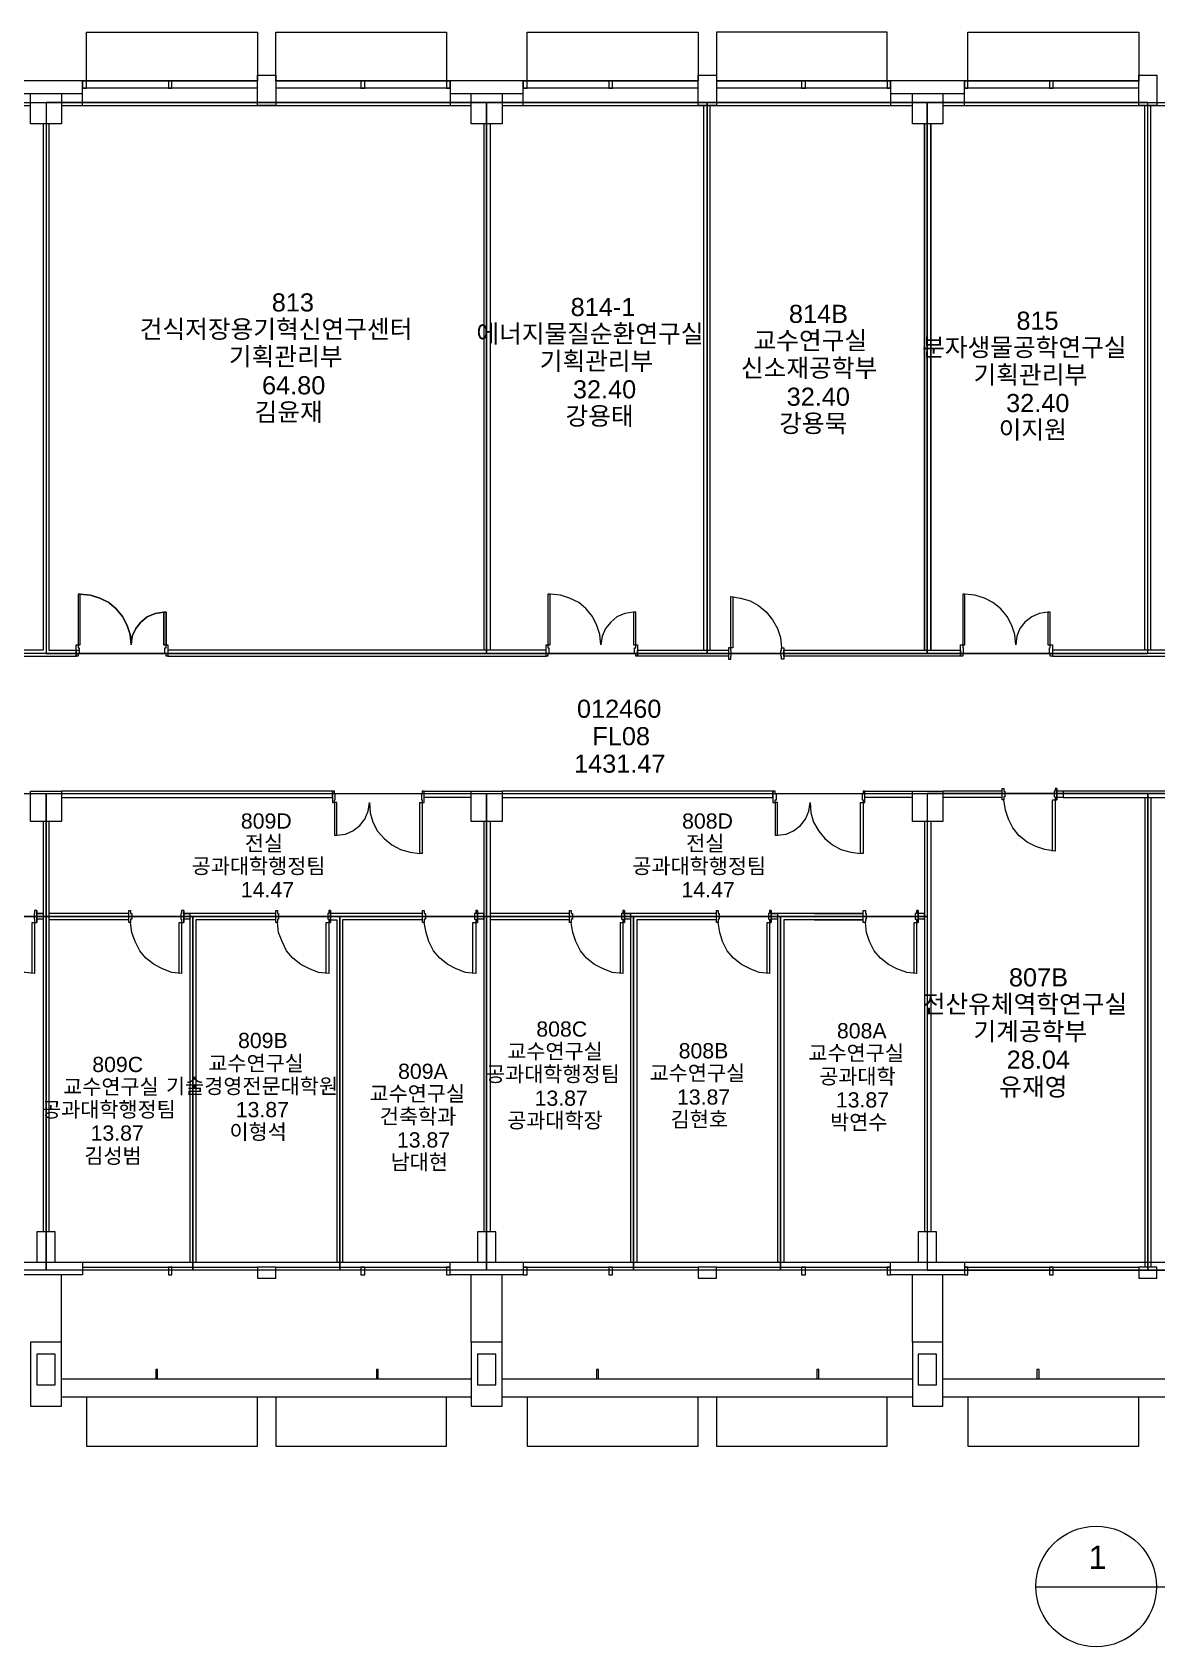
# Model space of a CAD drawing. Header units: millimetres. Extents: x -750 to 90969, y 12223 to 66109.
# Drawn here: x 25431 to 43804, y 12223 to 38604 of the extents above; entities that cross this region are included whole.
import ezdxf

# ---------------------------------------------------------------- set-up
doc = ezdxf.new("R2010")
doc.units = ezdxf.units.MM
doc.layers.add('PDF_문자', color=7, linetype='Continuous')
doc.layers.add('PDF_형상', color=7, linetype='Continuous')
doc.styles.add('PDF 맑은고딕', font='Arial.ttf')

msp = doc.modelspace()

# ---------------------------------------------------------------- linework, layer by layer
at = {"layer": 'PDF_형상', "lineweight": 5}
for points in [[(26318, 37811), (26318, 38604), (29110, 38604), (29110, 37811)], [(29409, 37811), (29409, 38604), (32201, 38604), (32201, 37811)], [(33518, 37811), (33518, 38604), (36310, 38604), (36310, 37811)], [(39401, 37811), (39401, 38604), (36609, 38604), (36609, 37811)], [(40718, 37811), (40718, 38604), (43510, 38604), (43510, 37811)], [(25907, 37409), (26253, 37409), (26253, 37811), (25057, 37811), (25057, 37409), (25403, 37409)], [(33107, 37409), (33453, 37409), (33453, 37811), (32257, 37811), (32257, 37409), (32603, 37409)], [(40307, 37409), (40662, 37409), (40662, 37811), (39457, 37811), (39457, 37409), (39812, 37409)], [(25057, 37605), (26253, 37605)], [(29110, 37689), (26253, 37689)], [(32257, 37689), (29409, 37689)], [(32257, 37605), (33453, 37605)], [(36310, 37689), (33453, 37689)], [(39457, 37689), (36609, 37689)], [(39457, 37605), (40662, 37605)], [(43510, 37689), (40662, 37689)], [(47264, 18377), (40055, 18377), (32855, 18377), (25655, 18377), (11050, 18377), (11050, 26165), (11050, 28509), (15205, 28509), (15205, 30508), (15205, 37456), (18250, 37456), (23853, 37456), (29260, 37456), (40055, 37456), (50860, 37456)], [(26253, 37409), (32257, 37409)], [(33453, 37409), (39457, 37409)], [(36404, 28509), (36404, 37409)], [(36506, 28509), (36506, 37409)], [(40662, 37409), (46657, 37409)], [(43613, 28509), (43613, 37409)], [(43706, 28509), (43706, 37409)], [(25608, 37110), (25608, 28509), (23302, 28509), (23302, 28407), (26150, 28407)], [(25702, 37110), (25702, 28509), (26197, 28509)], [(32808, 37110), (32808, 28509)], [(32911, 37110), (32911, 28509)], [(50860, 28453), (40055, 28453), (29260, 28453), (23853, 28453), (18250, 28453), (18250, 30508), (15205, 30508), (15205, 28509), (11050, 28509), (11050, 26165), (25655, 26165), (32855, 26165), (40055, 26165), (44556, 26165)], [(35255, 29126), (35255, 28593), (35292, 28593), (35292, 29126), (35255, 29126), (35115, 29107), (34984, 29051), (34882, 28967), (34797, 28864), (34741, 28734), (34723, 28593), (34704, 28762), (34657, 28911), (34583, 29060), (34480, 29182), (34359, 29285), (34209, 29359), (34060, 29406), (33892, 29425), (33854, 29425), (33854, 28593), (33892, 28593), (33892, 29425)], [(36880, 29387), (36880, 28547), (36843, 28547), (36843, 29387), (37001, 29359), (37160, 29313), (37300, 29238), (37422, 29135), (37524, 29004), (37608, 28864), (37655, 28715), (37674, 28547)], [(42025, 29126), (42025, 28593), (42063, 28593), (42063, 29126), (42025, 29126), (41885, 29107), (41764, 29051), (41652, 28967), (41568, 28864), (41521, 28734), (41503, 28593), (41484, 28762), (41437, 28911), (41362, 29060), (41260, 29182), (41129, 29285), (40989, 29359), (40830, 29406), (40671, 29425), (40634, 29425), (40634, 28593), (40671, 28593), (40671, 29425)], [(27644, 28509), (27644, 28407)], [(25907, 26100), (30334, 26100), (30334, 26203), (30334, 26016), (30371, 26016), (30371, 26063), (30380, 26063), (30380, 26156), (30371, 26156), (30371, 26203), (30334, 26203), (25907, 26203)], [(32603, 26100), (31837, 26100), (31837, 26203), (32603, 26203)], [(33107, 26100), (37534, 26100), (37534, 26203), (37534, 26016), (37571, 26016), (37571, 26063), (37590, 26063), (37590, 26156), (37571, 26156), (37571, 26203), (37534, 26203), (33107, 26203)], [(39812, 26100), (39037, 26100), (39037, 26203), (39812, 26203)], [(41278, 26203), (40307, 26203)], [(41278, 26147), (41278, 26249)], [(42175, 26147), (42175, 26249), (42175, 26156), (42175, 26063)], [(42278, 26100), (44743, 26100), (44743, 26203), (44743, 26016), (44771, 26016), (44771, 26063), (44790, 26063), (44790, 26156), (44771, 26156), (44771, 26203), (44743, 26203), (42278, 26203), (42278, 26100), (42175, 26100)], [(42278, 26203), (42175, 26203)], [(30408, 25484), (30408, 26016), (30371, 26016), (30371, 25484), (30408, 25484), (30548, 25502), (30670, 25558), (30782, 25642), (30866, 25745), (30922, 25876), (30941, 26016), (30950, 25848), (30997, 25699), (31071, 25549), (31183, 25428), (31305, 25325), (31445, 25250), (31604, 25204), (31762, 25185), (31762, 26016), (31800, 26016), (31800, 25185), (31762, 25185)], [(37608, 25484), (37608, 26016), (37571, 26016), (37571, 25484), (37608, 25484), (37748, 25502), (37870, 25558), (37982, 25642), (38066, 25745), (38122, 25876), (38141, 26016), (38150, 25848), (38197, 25699), (38281, 25549), (38383, 25428), (38505, 25325), (38645, 25250), (38804, 25204), (38962, 25185), (38962, 26016), (39009, 26016), (39009, 25185), (38962, 25185)], [(41278, 26100), (40307, 26100)], [(42100, 25222), (42100, 26063), (42147, 26063), (42147, 25222), (41979, 25250), (41829, 25297), (41689, 25372), (41559, 25474), (41456, 25605), (41381, 25745), (41334, 25895), (41306, 26063)], [(43613, 26100), (43613, 18424)], [(43706, 26100), (43706, 18424)], [(25608, 25708), (25608, 19003)], [(25702, 25708), (25702, 19003)], [(32808, 25708), (32808, 19003)], [(32911, 25708), (32911, 19003)], [(40008, 25708), (40008, 19003)], [(40111, 25708), (40111, 19003)], [(25431, 23224), (25431, 24055), (25468, 24055), (25468, 23224), (25310, 23242), (25160, 23299), (25020, 23373), (24889, 23476), (24787, 23597), (24712, 23747), (24656, 23896), (24637, 24055)], [(25506, 24251), (25506, 24158), (25506, 24055), (25506, 24158), (25506, 24055), (25506, 24158), (25506, 24251), (25506, 24148)], [(25608, 24111), (25506, 24111)], [(27009, 24204), (25702, 24204)], [(27009, 24102), (25702, 24102)], [(27009, 24148), (27009, 24251)], [(27831, 23224), (27831, 24055), (27868, 24055), (27868, 23224), (27710, 23242), (27560, 23299), (27420, 23373), (27289, 23476), (27187, 23597), (27112, 23747), (27056, 23896), (27037, 24055)], [(27906, 24158), (27906, 24055), (27906, 24158), (27906, 24251), (27906, 24148)], [(29409, 24204), (27906, 24204), (28008, 24204), (28008, 24102), (28008, 18508)], [(28008, 24111), (27906, 24111)], [(29409, 24102), (28102, 24102), (28102, 18508)], [(29409, 24148), (29409, 24251)], [(30231, 23224), (30231, 24055), (30278, 24055), (30278, 23224), (30110, 23242), (29960, 23299), (29820, 23373), (29689, 23476), (29587, 23597), (29512, 23747), (29456, 23896), (29437, 24055)], [(30306, 24158), (30306, 24055), (30306, 24158), (30306, 24251), (30306, 24148)], [(31809, 24204), (30306, 24204)], [(30306, 24102), (30408, 24102), (30408, 18508)], [(31809, 24102), (30502, 24102), (30502, 18508)], [(31809, 24148), (31809, 24251)], [(32631, 23224), (32631, 24055), (32678, 24055), (32678, 23224), (32510, 23242), (32360, 23299), (32220, 23373), (32089, 23476), (31987, 23597), (31912, 23747), (31865, 23896), (31837, 24055)], [(32808, 24102), (32808, 24204), (32678, 24204)], [(32706, 24158), (32706, 24055), (32706, 24158), (32706, 24251), (32706, 24148)], [(32808, 24204), (32706, 24204)], [(32808, 24111), (32706, 24111)], [(34209, 24204), (32911, 24204)], [(34209, 24102), (32911, 24102)], [(34209, 24148), (34209, 24251)], [(35040, 23224), (35040, 24055), (35078, 24055), (35078, 23224), (34910, 23242), (34760, 23299), (34620, 23373), (34489, 23476), (34387, 23597), (34312, 23747), (34265, 23896), (34237, 24055)], [(35078, 24204), (35208, 24204), (35208, 24102), (35208, 18508)], [(35106, 24158), (35106, 24055), (35106, 24158), (35106, 24251), (35106, 24148)], [(36609, 24204), (35106, 24204), (35208, 24204)], [(35208, 24111), (35106, 24111)], [(36609, 24102), (35311, 24102), (35311, 18508)], [(36609, 24148), (36609, 24251)], [(37440, 23224), (37440, 24055), (37478, 24055), (37478, 23224), (37310, 23242), (37160, 23299), (37020, 23373), (36889, 23476), (36787, 23597), (36712, 23747), (36665, 23896), (36637, 24055)], [(37123, 24158), (39682, 24158)], [(37506, 24158), (37506, 24055), (37506, 24158), (37506, 24251), (37506, 24148)], [(38215, 24204), (39009, 24204), (37506, 24204), (37608, 24204), (37608, 24102), (37608, 18508)], [(37608, 24111), (37506, 24111)], [(38215, 24102), (39009, 24102), (37711, 24102), (37711, 18508)], [(38776, 24158), (38131, 24158)], [(39009, 24148), (39009, 24251)], [(39840, 23224), (39840, 24055), (39878, 24055), (39878, 23224), (39719, 23242), (39560, 23299), (39420, 23373), (39289, 23476), (39187, 23597), (39112, 23747), (39065, 23896), (39047, 24055)], [(39906, 24158), (39906, 24055), (39906, 24158), (39906, 24251), (39906, 24148)], [(40008, 24102), (40008, 24204), (39906, 24204)], [(40008, 24111), (39906, 24111)], [(11003, 16304), (10751, 16304), (10751, 18302), (11853, 18302), (11853, 18508), (47162, 18508)], [(25907, 17200), (25907, 18302)], [(26253, 18424), (29110, 18424)], [(29409, 18424), (32257, 18424)], [(32603, 17200), (32603, 18302)], [(33107, 17200), (33107, 18302)], [(33453, 18424), (36310, 18424)], [(36609, 18424), (39457, 18424)], [(39812, 17200), (39812, 18302)], [(40307, 17200), (40307, 18302)], [(40662, 18424), (43510, 18424)], [(27476, 16603), (27476, 16752), (27448, 16752), (27448, 16603)], [(31081, 16603), (31081, 16752), (31053, 16752), (31053, 16603)], [(34685, 16603), (34685, 16752), (34648, 16752), (34648, 16603)], [(38281, 16603), (38281, 16752), (38253, 16752), (38253, 16603)], [(41885, 16603), (41885, 16752), (41848, 16752), (41848, 16603)], [(25907, 16603), (32603, 16603)], [(33107, 16603), (39812, 16603)], [(40307, 16603), (47012, 16603)], [(25907, 16304), (32603, 16304)], [(26318, 16304), (26318, 15501), (29110, 15501), (29110, 16304)], [(29409, 16304), (29409, 15501), (32201, 15501), (32201, 16304)], [(33107, 16304), (39812, 16304)], [(33518, 16304), (33518, 15501), (36310, 15501), (36310, 16304)], [(36609, 16304), (36609, 15501), (39401, 15501), (39401, 16304)], [(40307, 16304), (47012, 16304)], [(40718, 16304), (40718, 15501), (43510, 15501), (43510, 16304)], [(41829, 13204), (55529, 13204)]]:
    msp.add_lwpolyline(points, dxfattribs=at)
for points in [[(29110, 37811), (26253, 37811)], [(26253, 37689), (26318, 37689), (26318, 37811), (26253, 37811)], [(27654, 37689), (27710, 37689), (27710, 37811), (27654, 37811)], [(29316, 37904), (29409, 37904), (29409, 37409), (29110, 37409), (29110, 37904)], [(32257, 37811), (29409, 37811)], [(30801, 37689), (30866, 37689), (30866, 37811), (30801, 37811)], [(32201, 37689), (32257, 37689), (32257, 37811), (32201, 37811)], [(36310, 37811), (33453, 37811)], [(33453, 37689), (33518, 37689), (33518, 37811), (33453, 37811)], [(34854, 37689), (34910, 37689), (34910, 37811), (34854, 37811)], [(36525, 37904), (36534, 37904), (36609, 37904), (36609, 37409), (36310, 37409), (36310, 37904)], [(39457, 37811), (36609, 37811)], [(38001, 37689), (38066, 37689), (38066, 37811), (38001, 37811)], [(39401, 37689), (39457, 37689), (39457, 37811), (39401, 37811)], [(43510, 37811), (40662, 37811)], [(40662, 37689), (40718, 37689), (40718, 37811), (40662, 37811)], [(42054, 37689), (42110, 37689), (42110, 37811), (42054, 37811)], [(43725, 37904), (43734, 37904), (43809, 37904), (43809, 37409), (43510, 37409), (43510, 37904)], [(25403, 37605), (25907, 37605), (25907, 37110), (25403, 37110)], [(32603, 37605), (33107, 37605), (33107, 37110), (32603, 37110)], [(39812, 37605), (40307, 37605), (40307, 37110), (39812, 37110)], [(22050, 37456), (25655, 37456), (25655, 28453), (22050, 28453)], [(25655, 37456), (25655, 28453), (32855, 28453), (32855, 37456)], [(32855, 37456), (32855, 28453), (36460, 28453), (36460, 37456)], [(36460, 28453), (40055, 28453), (40055, 37456), (36460, 37456)], [(40055, 37456), (40055, 28453), (43660, 28453), (43660, 37456)], [(43660, 28453), (43660, 37456), (47264, 37456), (47264, 28453)], [(40008, 28509), (40008, 37110)], [(40111, 28509), (40111, 37110)], [(27579, 29126), (27579, 28593), (27616, 28593), (27616, 29126), (27579, 29126), (27439, 29107), (27308, 29051), (27205, 28967), (27121, 28864), (27065, 28734), (27047, 28593), (27028, 28762), (26981, 28911), (26906, 29060), (26804, 29182), (26682, 29285), (26533, 29359), (26383, 29406), (26215, 29425), (26178, 29425), (26178, 28593), (26215, 28593), (26215, 29425), (26178, 29425), (26178, 28593), (26215, 28593), (26215, 29425), (26383, 29406), (26533, 29359), (26682, 29285), (26804, 29182), (26906, 29060), (26981, 28911), (27028, 28762), (27047, 28593), (27065, 28734), (27121, 28864), (27205, 28967), (27308, 29051), (27439, 29107), (27579, 29126), (27616, 29126), (27616, 28593), (27579, 28593)], [(26150, 28593), (26178, 28593), (26178, 28547), (26197, 28547), (26197, 28453), (26178, 28453), (26178, 28407), (26150, 28407)], [(26150, 28593), (26178, 28593), (26178, 28547), (26197, 28547), (26197, 28453), (26178, 28453), (26178, 28407), (26150, 28407)], [(26150, 28407), (26150, 28509)], [(27644, 28593), (27644, 28407), (27616, 28407), (27616, 28453), (27597, 28453), (27597, 28547), (27616, 28547), (27616, 28593)], [(27644, 28593), (27644, 28407), (27616, 28407), (27616, 28453), (27597, 28453), (27597, 28547), (27616, 28547), (27616, 28593)], [(27644, 28407), (33826, 28407), (33826, 28509), (27644, 28509)], [(33826, 28593), (33854, 28593), (33854, 28547), (33873, 28547), (33873, 28453), (33854, 28453), (33854, 28407), (33826, 28407)], [(35320, 28593), (35320, 28407), (35292, 28407), (35292, 28453), (35274, 28453), (35274, 28547), (35292, 28547), (35292, 28593)], [(36805, 28509), (36805, 28407), (35320, 28407), (35320, 28509)], [(36805, 28547), (36805, 28360), (36843, 28360), (36843, 28407), (36852, 28407), (36852, 28500), (36843, 28500), (36843, 28547)], [(37711, 28547), (37711, 28360), (37674, 28360), (37674, 28407), (37664, 28407), (37664, 28500), (37674, 28500), (37674, 28547)], [(40597, 28407), (37711, 28407), (37711, 28509), (40597, 28509)], [(40597, 28593), (40634, 28593), (40634, 28547), (40643, 28547), (40643, 28453), (40634, 28453), (40634, 28407), (40597, 28407)], [(42100, 28593), (42100, 28407), (42063, 28407), (42063, 28453), (42054, 28453), (42054, 28547), (42063, 28547), (42063, 28593)], [(42100, 28407), (48292, 28407), (48292, 28509), (42100, 28509)], [(11050, 26165), (18156, 26165), (23255, 26165), (25655, 26165), (25655, 24158), (18455, 24158), (11050, 24158)], [(25403, 26203), (25907, 26203), (25907, 25708), (25403, 25708)], [(25655, 26165), (30455, 26165), (32855, 26165), (32855, 24158), (25655, 24158)], [(31837, 26016), (31837, 26203), (31800, 26203), (31800, 26156), (31790, 26156), (31790, 26063), (31800, 26063), (31800, 26016)], [(32603, 26203), (33107, 26203), (33107, 25708), (32603, 25708)], [(32855, 26165), (40055, 26165), (40055, 24158), (32855, 24158)], [(39037, 26016), (39037, 26203), (39009, 26203), (39009, 26156), (38990, 26156), (38990, 26063), (39009, 26063), (39009, 26016)], [(39812, 26203), (40307, 26203), (40307, 25708), (39812, 25708)], [(40055, 26165), (40055, 18377), (43660, 18377), (43660, 26165)], [(41278, 26063), (41278, 26249), (41306, 26249), (41306, 26203), (41325, 26203), (41325, 26109), (41306, 26109), (41306, 26063)], [(42175, 26063), (42175, 26249), (42147, 26249), (42147, 26203), (42128, 26203), (42128, 26109), (42147, 26109), (42147, 26063)], [(44556, 26165), (43660, 26165), (43660, 18377), (47264, 18377), (47264, 26165)], [(23255, 24158), (25655, 24158), (25655, 18377), (23255, 18377)], [(25506, 24055), (25506, 24251), (25468, 24251), (25468, 24204), (25459, 24204), (25459, 24111), (25468, 24111), (25468, 24055)], [(25506, 24204), (25608, 24204)], [(25655, 24158), (28055, 24158), (28055, 18377), (25655, 18377)], [(27009, 24055), (27009, 24251), (27037, 24251), (27037, 24204), (27056, 24204), (27056, 24111), (27037, 24111), (27037, 24055)], [(27906, 24055), (27906, 24251), (27868, 24251), (27868, 24204), (27859, 24204), (27859, 24111), (27868, 24111), (27868, 24055)], [(28055, 24158), (30455, 24158), (30455, 18377), (28055, 18377)], [(29409, 24055), (29409, 24251), (29437, 24251), (29437, 24204), (29456, 24204), (29456, 24111), (29437, 24111), (29437, 24055)], [(30306, 24055), (30306, 24251), (30278, 24251), (30278, 24204), (30259, 24204), (30259, 24111), (30278, 24111), (30278, 24055)], [(30455, 24158), (32855, 24158), (32855, 18377), (30455, 18377)], [(31809, 24055), (31809, 24251), (31837, 24251), (31837, 24204), (31856, 24204), (31856, 24111), (31837, 24111), (31837, 24055)], [(32706, 24055), (32706, 24251), (32678, 24251), (32678, 24204), (32659, 24204), (32659, 24111), (32678, 24111), (32678, 24055)], [(32855, 24158), (35255, 24158), (35255, 18377), (32855, 18377)], [(34209, 24055), (34209, 24251), (34237, 24251), (34237, 24204), (34256, 24204), (34256, 24111), (34237, 24111), (34237, 24055)], [(35106, 24055), (35106, 24251), (35078, 24251), (35078, 24204), (35059, 24204), (35059, 24111), (35078, 24111), (35078, 24055)], [(35255, 24158), (37655, 24158), (37655, 18377), (35255, 18377)], [(36609, 24055), (36609, 24251), (36637, 24251), (36637, 24204), (36656, 24204), (36656, 24111), (36637, 24111), (36637, 24055)], [(37506, 24055), (37506, 24251), (37478, 24251), (37478, 24204), (37459, 24204), (37459, 24111), (37478, 24111), (37478, 24055)], [(37655, 24158), (40055, 24158), (40055, 18377), (37655, 18377)], [(39009, 24055), (39009, 24251), (39047, 24251), (39047, 24204), (39056, 24204), (39056, 24111), (39047, 24111), (39047, 24055)], [(39906, 24055), (39906, 24251), (39878, 24251), (39878, 24204), (39859, 24204), (39859, 24111), (39878, 24111), (39878, 24055)], [(25506, 18508), (25804, 18508), (25804, 19003), (25506, 19003)], [(32706, 18508), (33004, 18508), (33004, 19003), (32706, 19003)], [(39906, 18508), (40204, 18508), (40204, 19003), (39906, 19003)], [(26253, 18508), (26253, 18302), (25057, 18302), (25057, 18508)], [(33453, 18508), (33453, 18302), (32257, 18302), (32257, 18508)], [(40662, 18508), (40662, 18302), (39457, 18302), (39457, 18508)], [(27654, 18302), (27710, 18302), (27710, 18424), (27654, 18424)], [(29409, 18424), (29110, 18424), (29110, 18246), (29409, 18246)], [(30801, 18302), (30866, 18302), (30866, 18424), (30801, 18424)], [(32201, 18302), (32257, 18302), (32257, 18424), (32201, 18424)], [(33453, 18302), (33518, 18302), (33518, 18424), (33453, 18424)], [(34854, 18302), (34910, 18302), (34910, 18424), (34854, 18424)], [(36609, 18424), (36310, 18424), (36310, 18246), (36609, 18246)], [(38001, 18302), (38066, 18302), (38066, 18424), (38001, 18424)], [(39401, 18302), (39457, 18302), (39457, 18424), (39401, 18424)], [(40662, 18302), (40718, 18302), (40718, 18424), (40662, 18424)], [(42054, 18302), (42110, 18302), (42110, 18424), (42054, 18424)], [(43809, 18424), (43510, 18424), (43510, 18246), (43809, 18246)], [(25403, 16155), (25907, 16155), (25907, 17200), (25403, 17200)], [(32603, 16155), (33107, 16155), (33107, 17200), (32603, 17200)], [(39812, 16155), (40307, 16155), (40307, 17200), (39812, 17200)], [(25506, 16500), (25804, 16500), (25804, 17004), (25506, 17004)], [(32706, 16500), (33004, 16500), (33004, 17004), (32706, 17004)], [(39906, 16500), (40204, 16500), (40204, 17004), (39906, 17004)]]:
    msp.add_lwpolyline(points, close=True, dxfattribs=at)
msp.add_circle((42815, 13208), 985, dxfattribs=at)

# ---------------------------------------------------------------- texts
at = {"layer": 'PDF_문자', "attachment_point": 4, "style": 'PDF 맑은고딕'}
for s, insert, char_height in [('813', (29344, 34188), 295.8), ('814-1', (34228, 34113), 295.8), ('814B', (37795, 34001), 295.8), ('815', (41512, 33889), 295.8), ('건식저장용기혁신연구센터', (27186, 33739), 295.84), ('에너지물질순환연구실', (32687, 33665), 295.8), ('교수연구실', (37216, 33553), 295.8), ('분자생물공학연구실', (39971, 33441), 295.8), ('기획관리부', (28644, 33291), 295.8), ('기획관리부', (33723, 33217), 295.8), ('신소재공학부', (37011, 33104), 295.8), ('64.80', (29185, 32834), 295.8), ('기획관리부', (40811, 32992), 295.8), ('32.40', (34265, 32768), 295.8), ('32.40', (37758, 32647), 295.8), ('김윤재', (29063, 32385), 295.8), ('강용태', (34144, 32320), 295.8), ('32.40', (41344, 32544), 295.8), ('강용묵', (37636, 32198), 295.8), ('이지원', (41222, 32096), 295.8), ('012460', (34331, 27548), 295.8), ('FL08', (34583, 27100), 295.8), ('1431.47', (34284, 26651), 295.8), ('809D', (28839, 25714), 248.8), ('808D', (36049, 25714), 248.8), ('전실', (28905, 25340), 248.8), ('전실', (36114, 25340), 248.8), ('공과대학행정팀', (28036, 24967), 248.8), ('공과대학행정팀', (35236, 24967), 248.8), ('14.47', (28839, 24593), 248.8), ('14.47', (36039, 24593), 248.8), ('807B', (41390, 23159), 295.8), ('전산유체역학연구실', (39981, 22710), 295.8), ('808C', (33667, 22315), 248.8), ('기계공학부', (40811, 22263), 295.8), ('809B', (28793, 22128), 248.8), ('808A', (38579, 22287), 248.8), ('교수연구실', (28307, 21745), 248.8), ('교수연구실', (33191, 21941), 248.8), ('808B', (35993, 21960), 248.8), ('교수연구실', (38113, 21913), 248.8), ('28.04', (41353, 21814), 295.8), ('809C', (26411, 21736), 248.8), ('809A', (31408, 21624), 248.8), ('공과대학행정팀', (32846, 21568), 248.8), ('교수연구실', (35517, 21586), 248.8), ('공과대학', (38290, 21530), 248.8), ('교수연구실', (25935, 21362), 248.8), ('기술경영전문대학원', (27616, 21371), 248.8), ('교수연구실', (30941, 21250), 248.8), ('유재영', (41232, 21357), 295.8), ('공과대학행정팀', (25590, 20989), 248.8), ('13.87', (28755, 20998), 248.8), ('13.87', (33639, 21185), 248.8), ('13.87', (35965, 21204), 248.8), ('13.87', (38561, 21157), 248.8), ('건축학과', (31109, 20877), 248.8), ('공과대학장', (33191, 20811), 248.8), ('김현호', (35862, 20830), 248.8), ('박연수', (38467, 20783), 248.8), ('13.87', (26383, 20615), 248.8), ('이형석', (28653, 20624), 248.8), ('13.87', (31389, 20503), 248.8), ('김성범', (26281, 20232), 248.8), ('남대현', (31286, 20130), 248.8), ('1', (42688, 13684), 381)]:
    msp.add_mtext(s, dxfattribs=dict(at, insert=insert, char_height=char_height))

doc.saveas('drawing.dxf')
